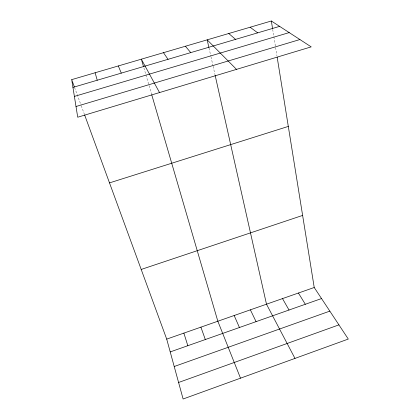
<?xml version="1.0" encoding="UTF-8"?>
<svg xmlns="http://www.w3.org/2000/svg" width="420" height="420" viewBox="0 0 420 420"><rect width="100%" height="100%" fill="white"/><g stroke="black" fill="none" stroke-linecap="round" stroke-linejoin="round"><path stroke-width="0.32" stroke-dasharray="2.1 1.58" d="M74.592 87.533L81.039 105.147M81.265 105.751L84.41 114.34M143.897 67.935L151.541 94.127M209.008 48.022L210.845 56.191M210.987 56.821L212.961 65.625M213.103 66.255L214.956 74.524M272.695 29.405L275.504 46.856M275.604 47.502L276.953 55.865"/><path stroke-width="0.63" d="M178.584 382.483L338.924 324.875M174.211 366.508L329.837 311.125M170.216 351.923L321.531 298.557M166.709 339.119L314.223 287.495L348.296 339.061L183.109 399L166.709 339.119L84.63 114.954M141.199 269.446L302.626 215.423M109.505 182.889L288.304 126.415M76.004 106.512L299.906 39.538M74.387 96.411L289.202 32.592M72.944 87.397L279.615 26.371M71.705 79.637L271.341 21L311.204 46.872L77.716 117.217L71.705 79.637L74.371 86.924M250.136 27.227L257.691 32.844M228.748 33.511L235.567 39.375M236.507 69.373L207.175 39.848L208.866 47.392M185.419 46.237L190.738 52.616M163.475 52.684L168.026 59.32M298.415 293.029L305.324 304.269M282.502 298.594L289.018 310.023M159.527 92.568L141.341 59.183L143.53 66.686M294.982 358.407L266.49 304.195L215.098 75.164M250.378 309.839L256.069 321.641M234.161 315.514L239.437 327.511M118.335 65.94L121.275 73.127M240.503 378.173L217.838 321.227L151.725 94.747M200.907 327.149L205.317 339.544M183.866 333.113L187.829 345.713M95.125 72.76L97.22 80.231M271.341 21L272.591 28.754M277.158 57.146L314.223 287.495"/></g></svg>
